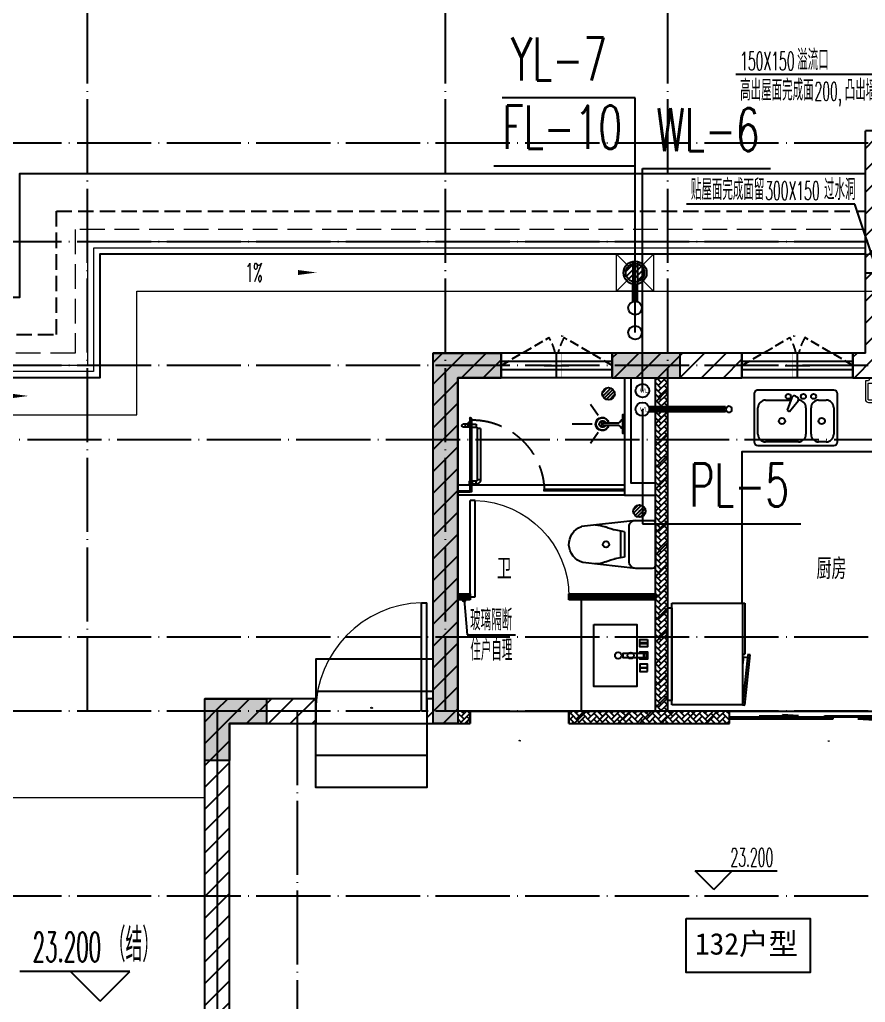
# Model space of a CAD drawing. Extents: x 27938 to 1507990, y 110129 to 923079.
# Drawn here: x 854168 to 861017, y 288152 to 296110 of the extents above; entities that cross this region are included whole.
import ezdxf

# ---------------------------------------------------------------- set-up
doc = ezdxf.new("R2010")
doc.units = 0
doc.header["$LTSCALE"] = 1000
doc.header["$MEASUREMENT"] = 0
for name, pattern in [('#P_--_20B1_001_t3$0$DASH', [0.35, 0.25, -0.1]), ('__DASH', [0.35, 0.25, -0.1]), ('DASH', [0.35, 0.25, -0.1]), ('DOTE', [2.42, 2, -0.2, 0.02, -0.2])]:
    doc.linetypes.add(name, pattern=pattern)
for name, color, linetype in [('----建筑底图', 8, 'Continuous'), ('COLU', 7, 'Continuous'), ('CURTWALL', 4, 'Continuous'), ('DIM_ELEV', 3, 'Continuous'), ('DIM_LEAD', 3, 'Continuous'), ('DIM_废水', 31, 'Continuous'), ('DIM_污水', 2, 'Continuous'), ('DIM_雨水', 4, 'Continuous'), ('DIM_餐饮排水', 31, 'Continuous'), ('DOTE', 1, 'Continuous'), ('EQUIP_污水', 7, 'Continuous'), ('EQUIP_雨水斗', 7, 'Continuous'), ('IP-bath&kitchen-JOHNSON', 4, 'Continuous'), ('LVTRY', 6, 'Continuous'), ('P-bath&kitchen-JOHNSON', 4, 'Continuous'), ('PIPE-雨水', 4, 'TG_Y'), ('PIPE-餐饮排水', 41, 'P'), ('PUB_HATCH', 8, 'Continuous'), ('PUB_TEXT', 4, 'Continuous'), ('ROOF', 4, 'Continuous'), ('S-砼墙填充', 251, 'Continuous'), ('STAIR', 2, 'Continuous'), ('VPIPE-中水', 122, 'Continuous'), ('VPIPE-废水', 31, 'Continuous'), ('VPIPE-污水', 2, 'W'), ('VPIPE-雨水', 4, 'Y'), ('VPIPE-餐饮排水', 41, 'P'), ('WALL', 9, 'Continuous'), ('WINDOW', 4, 'Continuous'), ('WINDOW_TEXT', 7, 'Continuous'), ('保温', 6, 'Continuous'), ('建筑-排气道', 9, 'Continuous'), ('机电标识类', 1, 'Continuous'), ('污水', 3, 'Continuous'), ('看线', 251, 'Continuous')]:
    doc.layers.add(name, color=color, linetype=linetype)
for name, color, linetype, lineweight in [('平面-分水线', 214, 'Continuous', 15), ('平面-排水沟', 86, 'Continuous', 15), ('平面-栏杆', 135, 'Continuous', 15), ('平面-看线', 45, 'Continuous', 15), ('平面-空调室内机', 176, 'Continuous', 9), ('平面-空调预留孔', 173, 'Continuous', 15), ('空调', 76, 'Continuous', 13)]:
    doc.layers.add(name, color=color, linetype=linetype, lineweight=lineweight)
doc.styles.add('_TCH_DIM', font='SIMPLEX.shx', dxfattribs={"width": 0.7, "bigfont": 'GBCBIG.shx'})
doc.styles.add('_TCH_WINDOW', font='SIMPLEX.shx', dxfattribs={"width": 0.7, "height": 3.5, "bigfont": 'GBCBIG.shx'})
doc.styles.add('_TWT_SERIAL', font='SIMPLEX', dxfattribs={"width": 0.8, "height": 3.5, "bigfont": 'HZTXT'})
doc.styles.add('DIM_FONT', font='SIMPLEX.shx', dxfattribs={"width": 0.56})
doc.styles.get("Standard").update_dxf_attribs({"font": 'gbenor.shx', "bigfont": 'gbcbig.shx'})
doc.styles.add('TG_LINETYPE', font='SIMPLEX', dxfattribs={"width": 0.8, "height": 3, "bigfont": 'HZTXT'})
doc.styles.add('黑体', font='simhei.ttf')
doc.linetypes.add('P', pattern='A,3,-0.2,["P",Standard,S=0.25,R=0,X=-0.1,Y=-0.115],-0.2', length=3.4)
doc.linetypes.add('TG_Y', pattern='A,2,-0.229,["Y",TG_LINETYPE,S=0.1,R=0,X=-0.229,Y=-0.15],0', length=2.229)
doc.linetypes.add('W', pattern='A,3,-0.2,["W",Standard,S=0.25,R=0,X=-0.1,Y=-0.115],-0.2', length=3.4)
doc.linetypes.add('Y', pattern='A,3,-0.2,["Y",Standard,S=0.25,R=0,X=-0.1,Y=-0.115],-0.2', length=3.4)
pattern_1 = [(45, (0, 0), (0, 47.4157523), [100.584, -33.528]), (135, (23.708, 23.708), (3e-15, 47.4157523), [100.584, -33.528])]
pattern_2 = [(45, (0, 89.76), (-88.38838, 88.38838), [])]

# ---------------------------------------------------------------- blocks, each defined once
blk = doc.blocks.new('rrrrrrrrrrrra')
at = {"color": 0}
for p, q in [((252.6, 483.7), (-87.4, 483.7)), ((-112.4, 458.7), (-112.4, 324.3)), ((277.6, 324.3), (277.6, 458.7)), ((-112.4, 324.3), (-63.7, -103.4)), ((277.6, 324.3), (227.5, -115.6)), ((-59.1, 271.1), (224.3, 271.1)), ((-20.6, 232.4), (-34.2, 153.6)), ((191.3, 200.5), (-26.1, 200.5)), ((185.8, 232.4), (-20.6, 232.4)), ((185.8, 232.4), (199.4, 153.6))]:
    blk.add_line(p, q, dxfattribs=at)
for centre, radius, start, end in [((-87.4, 458.7), 25, 90, 180), ((252.6, 458.7), 25, 0, 90), ((-59.1, 324.3), 53.3, 180, 270), ((224.3, 324.3), 53.3, 270, 0), ((-322.6, 209.8), 293.8, 333.53685, 351.48282), ((487.8, 209.8), 293.8, 188.51718, 206.46315), ((149, -3.2), 224.1, 158.52022, 180), ((16.2, -3.2), 224.1, 0, 21.47978), ((83.8, -63.6), 152.8, 195.07732, 340.11812)]:
    blk.add_arc(centre, radius, start, end, dxfattribs=at)
blk = doc.blocks.new('A$C1E0F638F')
at = {"color": 0}
for points in [[(499.7, 435.1), (499.7, 85.1), (0, 85.1), (0, 435.1)], [(269.9, 30), (229.9, 30), (229.9, 195), (269.9, 195)], [(119.9, 0), (179.9, 0), (179.9, 60), (119.9, 60)], [(146.9, 55), (152.9, 55), (152.9, 5), (146.9, 5)], [(229.9, 30), (269.9, 30), (269.9, 10), (229.9, 10)], [(379.9, 0), (319.9, 0), (319.9, 60), (379.9, 60)], [(352.9, 55), (346.9, 55), (346.9, 5), (352.9, 5)]]:
    blk.add_lwpolyline(points, close=True, dxfattribs=at)
blk.add_lwpolyline([(269.9, 60), (279.9, 60), (279.9, 0), (219.9, 0), (219.9, 60), (229.9, 60)], dxfattribs=at)
blk.add_circle((249.9, 236.3), 26, dxfattribs=at)
blk = doc.blocks.new('$lvtry$00000171')
at = {"color": 0}
for p, q in [((-74.2, 10.6), (-10.6, 74.2)), ((-69.8, -27.4), (27.4, 69.8)), ((-53, -53), (53, 53)), ((-27.4, -69.8), (69.8, 27.4)), ((10.6, -74.2), (74.2, -10.6))]:
    blk.add_line(p, q, dxfattribs=at)
blk.add_circle((0, 0), 75, dxfattribs=at)
blk.add_point((0, 0), dxfattribs=at)
blk = doc.blocks.new('135')
blk.add_hatch(color=0).paths.add_polyline_path([(4.8, 1.8), (3.6, -1), (-4.7, 2.5), (-3.5, 5.3)])
at = {"color": 0}
for p, q in [((-6.3, 2.6), (5.4, -2.3)), ((-5.7, 2.9), (-5.2, 2.7)), ((-5.6, 18.9), (-3.4, 19.4)), ((-3.4, 19.4), (-5.5, 19.4)), ((5.2, 10.9), (-5.3, 10.9)), ((5.2, 9.7), (-5.2, 9.7)), ((-5.2, 2.7), (-3.8, 5.9)), ((-5, 10.9), (-5, 30.5)), ((-3.8, 5.9), (5.4, 2.1)), ((0, 0), (0, 39.1)), ((5.6, 18.9), (3.4, 19.3)), ((3.4, 19.3), (5.6, 19.3)), ((4.1, -1.2), (5.4, 2.1)), ((5, 10.9), (5, 32.3)), ((4.1, -1.2), (5.7, -1.8))]:
    blk.add_line(p, q, dxfattribs=at)
for centre, radius, start, end in [((6.2, 15.8), 13.5, 151.01474, 204.84033), ((13.5, 4.2), 20.5, 163.09243, 182.0012), ((-6, 3.6), 1, 184.22753, 248.46611), ((8.6, 15.5), 14.6, 166.278, 198.09535), ((13.5, 4.2), 19.5, 163.74431, 182.52687), ((-5.5, 3.3), 0.5, 181.9385, 247.25971), ((-5.2, 22.1), 0.5, 335.76434, 151.01474), ((3.8, 18.1), 9.42, 155.76434, 171.97728), ((5.2, 22.3), 0.5, 29.84246, 204.57404), ((-5.9, 17.2), 11.7, 10.47502, 24.57404), ((29.1, 6.7), 24, 172.94395, 199.23182), ((-6.3, 15.4), 12.4, 338.64492, 16.0476), ((-6, 15.8), 13.4, 334.91114, 29.84246), ((26.4, 6.3), 20.6, 169.14538, 199.95258), ((5.9, -1.2), 1.17, 247.45971, 19.95258), ((5.9, -1.4), 0.5, 247.45971, 19.23182)]:
    blk.add_arc(centre, radius, start, end, dxfattribs=at)
blk.add_open_spline([(-5, 30.5), (-4.1, 31.3), (-2.3, 33), (0.9, 29.2), (3.5, 31.1), (5, 32.3)], degree=3, knots=[0, 0, 0, 0, 3.066329, 6.218313, 11.124135, 11.124135, 11.124135, 11.124135], dxfattribs=at)
blk = doc.blocks.new('SDFAWERAWER')
at = {"layer": 'LVTRY', "color": 0}
for p, q in [((593941.2, -1242210.1), (593783.7, -1242594.8)), ((593964.6, -1242219.7), (593807.2, -1242604.4)), ((593941.2, -1242210.1), (593964.6, -1242219.7)), ((593987.8, -1242190.5), (593978.2, -1242214)), ((594007.5, -1242226), (593978.2, -1242214)), ((594017.1, -1242202.5), (593987.8, -1242190.5)), ((594015.8, -1242220.4), (594027.2, -1242192.7)), ((594025.7, -1242203.9), (594018.5, -1242221.5)), ((594018.5, -1242221.5), (594021.5, -1242220.3)), ((594025.4, -1242210.8), (594021.5, -1242220.3)), ((594022.6, -1242211.4), (594029.8, -1242193.8)), ((594025.4, -1242210.8), (594031.1, -1242196.8)), ((594027.2, -1242192.7), (594033, -1242195.1)), ((594029.8, -1242193.8), (594031.1, -1242196.8)), ((594032.2, -1242197.2), (594033, -1242195.1)), ((594033, -1242195.1), (594034, -1242197.4)), ((594033.8, -1242197.9), (594034, -1242197.4)), ((594047.3, -1242200.9), (594035.9, -1242228.7)), ((594037.3, -1242210.8), (594088, -1242231.6)), ((594038.6, -1242229.7), (594045.2, -1242213.6)), ((594041.6, -1242228.5), (594051.2, -1242205)), ((594049.9, -1242202), (594043.3, -1242218.2)), ((594047.3, -1242200.9), (594049.9, -1242202)), ((594049.9, -1242202), (594051.2, -1242205)), ((594015.8, -1242220.4), (594021.7, -1242222.8)), ((594022.6, -1242220.7), (594021.7, -1242222.8)), ((594021.7, -1242222.8), (594023.9, -1242221.9)), ((594024.2, -1242221.4), (594023.9, -1242221.9)), ((594027.7, -1242234.3), (594078.4, -1242255)), ((594035.9, -1242228.7), (594038.6, -1242229.7)), ((594038.6, -1242229.7), (594041.6, -1242228.5)), ((594057.1, -1242246.3), (594066.7, -1242222.8)), ((593783.7, -1242594.8), (593807.2, -1242604.4)), ((593803.2, -1242641.3), (593812.8, -1242617.9)), ((593812.8, -1242617.9), (593842.2, -1242629.9)), ((593803.2, -1242641.3), (593832.6, -1242653.3)), ((593842.2, -1242629.9), (593832.6, -1242653.3)), ((593833.8, -1242656.3), (593832.6, -1242653.3)), ((593845.2, -1242628.6), (593833.8, -1242656.3)), ((593836.5, -1242657.4), (593833.8, -1242656.3)), ((593847.8, -1242629.7), (593836.5, -1242657.4)), ((593845.2, -1242628.6), (593842.2, -1242629.9)), ((593847.8, -1242629.7), (593845.2, -1242628.6)), ((593847.1, -1242661.8), (593858.5, -1242634.1)), ((593847.1, -1242661.8), (593849.8, -1242662.9)), ((593849.8, -1242662.9), (593861.2, -1242635.2)), ((593852.1, -1242661.9), (593862.1, -1242637.4)), ((593858.5, -1242634.1), (593861.2, -1242635.2)), ((593861.2, -1242635.2), (593862.1, -1242637.4))]:
    blk.add_line(p, q, dxfattribs=at)
blk.add_lwpolyline([(593823.5, -1242717), (594045.8, -1242173.9), (594036.5, -1242170.2), (593814.2, -1242713.2)], close=True, dxfattribs=at)
blk.add_arc((594075.3, -1242240), 15.3, 281.79322, 33.70188, dxfattribs=at)
for centre, major_axis, start_param, end_param in [((593974.2, -1242223.6), (3.93, 9.6), 0, 1.570796), ((593816.8, -1242608.3), (13.5, 33.1), 1.570796, 3.141593), ((593816.8, -1242608.3), (3.93, 9.6), 1.570796, 3.141593)]:
    blk.add_ellipse(centre, major_axis=major_axis, ratio=1, start_param=start_param, end_param=end_param, dxfattribs=at)
at = {"layer": 'P-bath&kitchen-JOHNSON', "color": 0, "linetype": 'DASH'}
blk.add_arc((593809.8, -1242714), 586.2, 67.53695, 157.13247, dxfattribs=at)
at = {"layer": 'LVTRY', "color": 8, "xscale": -1, "rotation": 157.7329157530927}
blk.add_blockref('135', (594045.3, -1242161.9), dxfattribs=at)
blk = doc.blocks.new('A$C5DCB2F21')
at = {"layer": 'IP-bath&kitchen-JOHNSON', "color": 0}
for p, q in [((-68.3, -213.2), (-157.7, -275)), ((68.2, -213.2), (157.6, -275)), ((-0.1, -261.4), (-0.1, -424.7))]:
    blk.add_line(p, q, dxfattribs=at)
for centre, major_axis, ratio, start_param, end_param in [((0, -178.8), (-51, 0), 0.990052, -1.36297, 4.504563), ((0, -177.8), (-26.8, 0), 0.994812, -1.167677, 4.309269)]:
    blk.add_ellipse(centre, major_axis=major_axis, ratio=ratio, start_param=start_param, end_param=end_param, dxfattribs=at)
at = {"layer": 'LVTRY', "color": 0}
for p, q in [((73.6, 0), (-73.6, 0)), ((-10.5, -173.5), (-10.5, -49.3)), ((10.6, -173.5), (10.6, -49.3))]:
    blk.add_line(p, q, dxfattribs=at)
blk.add_lwpolyline([(73.6, 0), (73.6, -15.8), (-73.6, -15.8), (-73.6, 0)], dxfattribs=at)
for points in [[(-26.3, -30.7, -0.364142), (-37.8, -15.8, -0.020495)], [(-10.5, -49.4, 0.214893), (-26.3, -30.7, 7.649644)], [(10.6, -49.3, -0.21439), (26.3, -30.7, -7.649644)], [(26.3, -30.7, 0.364142), (37.8, -15.8, 0.020495)]]:
    blk.add_lwpolyline(points, format="xyb", dxfattribs=at)
blk.add_arc((0, -173.5), 10.5, 180, 0, dxfattribs=at)
for centre, major_axis, ratio, start_param, end_param in [((0, -181.3), (53.6, 0), 0.987577, 1.76809, 7.656688), ((-12.4, -164.7), (0, 1.43), 0.85, -1.570796, 4.712389), ((-12.4, -189.2), (0, 1.43), 0.85, 4.712389, 10.995574), ((12.5, -164.7), (0, 1.43), 0.85, 4.712389, 10.995574), ((12.5, -189.2), (0, 1.43), 0.85, 4.712389, 10.995574)]:
    blk.add_ellipse(centre, major_axis=major_axis, ratio=ratio, start_param=start_param, end_param=end_param, dxfattribs=at)
blk = doc.blocks.new('$TCHSYS$DOOR2D')
for p, q in [((0.45, 0.975), (0.5, 0.975)), ((0.45, 0), (0.45, 0.975)), ((0.5, 0), (0.5, 0.975)), ((0.5, 0), (0.45, 0))]:
    blk.add_line(p, q)
at = {"lineweight": 13}
blk.add_arc((0.475, 0), 0.975, 91.46928, 180, dxfattribs=at)
blk = doc.blocks.new('DSGDFGF')
at = {"layer": 'CURTWALL', "color": 0}
for p, q in [((676992.3, 342105.3), (676292.3, 342105.3)), ((676292.3, 342105.3), (676292.3, 342055.3)), ((676292.3, 342088.7), (676992.3, 342088.7)), ((676992.3, 342055.3), (676992.3, 342105.3)), ((677892.3, 342105.3), (677792.3, 342105.3)), ((677792.3, 342105.3), (677792.3, 342055.3)), ((677792.3, 342088.7), (677892.3, 342088.7)), ((677892.3, 342055.3), (677892.3, 342105.3)), ((676292.3, 342072), (676992.3, 342072)), ((676292.3, 342055.3), (676992.3, 342055.3)), ((677792.3, 342072), (677892.3, 342072)), ((677792.3, 342055.3), (677892.3, 342055.3))]:
    blk.add_line(p, q, dxfattribs=at)
at = {"layer": 'IP-bath&kitchen-JOHNSON', "color": 0}
for p, q in [((676542.3, 342985), (677892.3, 342985)), ((676542.3, 342950), (677192.3, 342950)), ((677192.3, 342940), (677192.3, 342950)), ((676542.3, 342940), (677192.3, 342940)), ((676542.3, 342905), (677892.3, 342905)), ((677892.3, 342940), (677792.3, 342940)), ((677792.3, 342930), (677792.3, 342940)), ((677892.3, 342930), (677792.3, 342930))]:
    blk.add_line(p, q, dxfattribs=at)
for points in [[(676542.3, 343855.3), (676542.3, 342905), (676292.3, 342905)], [(676492.3, 343855.3), (676492.3, 343005), (676292.3, 343005)]]:
    blk.add_lwpolyline(points, dxfattribs=at)
at = {"layer": 'LVTRY', "color": 0}
blk.add_lwpolyline([(676892.3, 341155.3), (676292.3, 341155.3), (676292.3, 342055.3), (676892.3, 342055.3)], close=True, dxfattribs=at)
at = {"layer": 'CURTWALL', "color": 0, "xscale": 800, "yscale": 800, "zscale": 50, "rotation": 5.54452612062199e-09}
blk.add_blockref('$TCHSYS$DOOR2D', (677392.3, 342080.3), dxfattribs=at)
at = {"layer": 'IP-bath&kitchen-JOHNSON', "color": 8}
for name, p, rotation in [('A$C5DCB2F21', (676542.3, 343480.3), 90.00848852444699), ('SDFAWERAWER', (-342526.2, 1268090.5), 22.25976934310714)]:
    blk.add_blockref(name, p, dxfattribs=dict(at, rotation=rotation))
at = {"layer": 'LVTRY', "color": 8, "xscale": -0.6666666667107826, "yscale": 0.6666666667107826}
for p in [(676672.3, 343725.3), (676422.3, 342775.3)]:
    blk.add_blockref('$lvtry$00000171', p, dxfattribs=at)
at = {"layer": 'LVTRY', "color": 8, "extrusion": (0, 0, -1), "xscale": -1, "zscale": -1, "rotation": 270}
blk.add_blockref('rrrrrrrrrrrra', (-676776.1, 342422.6), dxfattribs=at)
at = {"layer": 'LVTRY', "color": 8, "xscale": -1, "rotation": 270}
blk.add_blockref('A$C1E0F638F', (676357.2, 341355.6), dxfattribs=at)
blk = doc.blocks.new('dongkong')
blk.add_wipeout([(-603756, 210771), (-603756, 210570.8), (-603836, 210570.8), (-603836, 210771)])
at = {"layer": '机电标识类', "color": 250, "linetype": 'DASH', "ltscale": 400}
for p, q in [((-603796, 210771), (-603796, 210570.8)), ((-603896, 210670.7), (-603696, 210670.7))]:
    blk.add_line(p, q, dxfattribs=at)
at = {"layer": '空调', "color": 6, "linetype": 'DASH', "const_width": 2}
blk.add_lwpolyline([(-603756, 210771), (-603756, 210570.8), (-603836, 210570.8), (-603836, 210771)], close=True, dxfattribs=at)
blk = doc.blocks.new('R5T6Y7TRF')
at = {"layer": '平面-分水线', "color": 4, "elevation": -134.4}
blk.add_lwpolyline([(392484.9, -26437.6), (392784.9, -26437.6), (392784.9, -26737.6), (392484.9, -26737.6)], close=True, dxfattribs=at)
for points in [[(392484.9, -26437.6), (392581.7, -26534.4)], [(392688, -26534.4), (392784.9, -26437.6)], [(392484.9, -26737.6), (392593.3, -26629.2)], [(392676.4, -26629.2), (392784.9, -26737.6)]]:
    blk.add_lwpolyline(points, dxfattribs=at)
at = {"layer": 'LVTRY', "color": 4}
blk.add_blockref('$lvtry$00000171', (392634.9, -26587.6, -134.4), dxfattribs=at)
blk = doc.blocks.new('GDGDGDGRGD')
at = {"linetype": '__DASH', "ltscale": 0.1}
blk.add_wipeout([(428916.8, 296115.4), (428716.7, 296115.4), (428716.7, 295815.4), (428916.8, 295815.4)], dxfattribs=at).dxf.layer = '污水'
at = {"layer": '机电标识类', "color": 250, "linetype": 'DASH', "ltscale": 400}
for p, q in [((428816.8, 295715.4), (428816.8, 296215.4)), ((428916.8, 295965.4), (428716.7, 295965.4))]:
    blk.add_line(p, q, dxfattribs=at)
at = {"layer": '污水', "linetype": '__DASH', "ltscale": 0.1, "const_width": 10}
blk.add_lwpolyline([(428916.8, 296115.4), (428716.7, 296115.4), (428716.7, 295815.4), (428916.8, 295815.4)], close=True, dxfattribs=at)
blk = doc.blocks.new('GDGDGRD')
at = {"layer": 'S-砼墙填充'}
h = blk.add_hatch(color=256, dxfattribs=at)
h.dxf.hatch_style = 1
h.paths.add_polyline_path([(439016.5, 295815.4), (439096.8, 295815.4), (439566.5, 295815.4), (439566.5, 295615.4), (439016.5, 295615.4)])
h = blk.add_hatch(color=256, dxfattribs=at)
h.dxf.hatch_style = 1
h.paths.add_polyline_path([(440466.6, 295815.4), (440466.6, 295615.4), (440816.5, 295615.4), (440816.5, 292815.4), (441016.5, 292815.4), (441016.5, 295815.4)])
h = blk.add_hatch(color=256, dxfattribs=at)
h.dxf.hatch_style = 1
h.paths.add_polyline_path([(442366.6, 293015.4), (442366.6, 292815.4), (442666.6, 292815.4), (442666.6, 292515.4), (442866.6, 292515.4), (442866.6, 293015.4)])
at = {"layer": 'COLU', "color": 6}
for points in [[(439016.5, 295815.4), (439096.8, 295815.4), (439096.8, 295815.4), (439566.5, 295815.4), (439566.5, 295615.4), (439016.5, 295615.4)], [(440466.6, 295815.4), (440466.6, 295615.4), (440816.5, 295615.4), (440816.5, 292815.4), (441016.5, 292815.4), (441016.5, 295815.4)], [(442366.6, 293015.4), (442366.6, 292815.4), (442666.6, 292815.4), (442666.6, 292515.4), (442866.6, 292515.4), (442866.6, 293015.4)]]:
    blk.add_lwpolyline(points, close=True, dxfattribs=at)
blk = doc.blocks.new('A-Kitchen-7')
at = {"layer": 'LVTRY', "color": 0}
for p, q in [((-518.7, 779.7), (-7.2, 834.3)), ((-3.6, 810.6), (-515, 756)), ((-29.1, 767), (-35.2, 806.4)), ((-7.2, 834.3), (-3.6, 810.6)), ((-515, 756), (-518.7, 779.7)), ((515, 756), (-515, 756)), ((-515, 756), (-515, 40)), ((-485.6, 760.5), (-484.9, 756)), ((-29.1, 767), (-112.1, 756)), ((515, 780), (0, 780)), ((0, 756), (0, 780)), ((515, 756), (515, 780)), ((515, 40), (515, 756)), ((-515, 40), (515, 40))]:
    blk.add_line(p, q, dxfattribs=at)
blk.add_lwpolyline([(-468.9, 40), (-468.9, 0), (468.9, 0), (468.9, 40)], close=True, dxfattribs=at)
blk = doc.blocks.new('rtyg7uyhg')
at = {"layer": 'LVTRY', "color": 0}
for p, q in [((193590.3, 45458.1), (193590.3, 45069.5)), ((194234.6, 45488.8), (193621, 45488.8)), ((194265.3, 45069.5), (194265.3, 45458.1)), ((193682.3, 45407), (193887.8, 45407)), ((193896.4, 45429.9), (193857.6, 45326.3)), ((193875.3, 45316), (193945.6, 45401.5)), ((193925.8, 45440.4), (193940.1, 45432.2)), ((194111.9, 45407), (194173.3, 45407)), ((193621, 45130.8), (193621, 45345.6)), ((193857.6, 45326.3), (193875.3, 45316)), ((194009.6, 45345.6), (194009.6, 45130.8)), ((194050.5, 45130.8), (194050.5, 45345.6)), ((194234.6, 45345.6), (194234.6, 45130.8)), ((193948.3, 45069.5), (193682.3, 45069.5)), ((194173.3, 45069.5), (194111.9, 45069.5)), ((193621, 45038.8), (194234.6, 45038.8))]:
    blk.add_line(p, q, dxfattribs=at)
for centre, radius in [((193866.4, 45437.7), 20.5), ((193989.2, 45437.7), 20.5), ((194071, 45437.7), 20.5), ((193815.3, 45238.2), 25.6), ((194137.5, 45238.2), 25.6)]:
    blk.add_circle(centre, radius, dxfattribs=at)
for centre, radius, start, end in [((193621, 45458.1), 30.7, 89.99999, 179.99999), ((194234.6, 45458.1), 30.7, 359.99999, 89.99999), ((193682.3, 45345.6), 61.4, 89.99999, 179.99999), ((193915.6, 45422.7), 20.5, 59.99999, 159.46231), ((193929.8, 45414.5), 20.5, 320.53767, 59.99999), ((193948.3, 45345.6), 61.4, 359.99999, 89.99999), ((194111.9, 45345.6), 61.4, 89.99999, 179.99999), ((194173.3, 45345.6), 61.4, 359.99999, 89.99999), ((193682.3, 45130.8), 61.4, 179.99999, 269.99999), ((193948.3, 45130.8), 61.4, 269.99999, 359.99999), ((194111.9, 45130.8), 61.4, 179.99999, 269.99999), ((194173.3, 45130.8), 61.4, 269.99999, 359.99999), ((193621, 45069.5), 30.7, 179.99999, 269.99999), ((194234.6, 45069.5), 30.7, 269.99999, 359.99999)]:
    blk.add_arc(centre, radius, start, end, dxfattribs=at)
at = {"layer": 'LVTRY', "color": 0, "style": 'DIM_FONT', "width": 0.8, "flags": 9}
for tag in ['YSIZE', 'XSIZE']:
    blk.add_attdef(tag, (193927.8, 45487.8), '', height=0.5, rotation=89.99999, dxfattribs=at)
blk = doc.blocks.new('FRSDFDGDGDRGDR')
at = {"layer": '平面-空调预留孔', "color": 0}
for p, q in [((699612.3, 775044), (699612.3, 775441.2)), ((699618.9, 775447.8), (699746.3, 775447.8)), ((699746.3, 775447.8), (699746.3, 775355.4)), ((699719.9, 775342.2), (699719.9, 775143)), ((699726.5, 775348.8), (699739.7, 775348.8)), ((699726.5, 775136.4), (699739.7, 775136.4)), ((699746.3, 775129.8), (699746.3, 775037.4)), ((699746.3, 775037.4), (699618.9, 775037.4))]:
    blk.add_line(p, q, dxfattribs=at)
blk.add_lwpolyline([(699766.1, 775166.7), (699792.5, 775153.5), (699792.5, 775057.2), (699766.1, 775044), (699766.1, 775017.6), (699618.9, 775017.6, -0.414214), (699592.5, 775044), (699592.5, 775441.2, -0.414214), (699618.9, 775467.6), (699766.1, 775467.6), (699766.1, 775441.2), (699792.5, 775428), (699792.5, 775331.6), (699766.1, 775318.4)], format="xyb", close=True, dxfattribs=at)
for centre, radius in [((699739.7, 775331.6), 10.6), ((699739.7, 775243.2), 15.8), ((699739.7, 775153.5), 10.6)]:
    blk.add_circle(centre, radius, dxfattribs=at)
for centre, start, end in [((699618.9, 775441.2), 90, 180), ((699739.7, 775355.4), 270, 360), ((699726.5, 775342.2), 90, 180), ((699726.5, 775143), 180, 270), ((699739.7, 775129.8), 0, 90), ((699618.9, 775044), 180, 270)]:
    blk.add_arc(centre, 6.6, start, end, dxfattribs=at)
blk = doc.blocks.new('*U124')
h = blk.add_hatch(color=0)
h.set_gradient(color1=(0, 0, 255), rotation=180, tint=1)
h.paths.add_polyline_path([(0, 0), (-6.35, -6.35), (-6.35, -2.159), (-15, -2.159), (-15, 2.159), (-6.35, 2.159), (-6.35, 6.35)])
at = {"color": 0, "linetype": 'Continuous'}
blk.add_lwpolyline([(0, 0), (-6.35, -6.35), (-6.35, -2.159), (-15, -2.159), (-15, 2.159), (-6.35, 2.159), (-6.35, 6.35)], close=True, dxfattribs=at)
blk = doc.blocks.new('A$C3E873908')
at = {"layer": 'PUB_HATCH'}
blk.add_hatch(color=0, dxfattribs=at).paths.add_polyline_path([(-335, -15), (-335, -285), (-230, -285), (-230, -270), (-300, -270), (-320, -250), (-320, -50), (-300, -30), (-50, -30), (-30, -50), (-30, -250), (-50, -270), (-120, -270), (-120, -285), (-15, -285), (-15, -15)])
at = {"layer": 'LVTRY', "color": 0}
for p, q in [((-230, -270), (-230, -285)), ((-120, -270), (-120, -285))]:
    blk.add_line(p, q, dxfattribs=at)
for points in [[(0, 0), (-350, 0), (-350, -300), (0, -300)], [(-15, -15), (-335, -15), (-335, -285), (-15, -285)], [(-300, -270), (-50, -270), (-30, -250), (-30, -50), (-50, -30), (-300, -30), (-320, -50), (-320, -250), (-300, -270)]]:
    blk.add_lwpolyline(points, close=True, dxfattribs=at)
at = {"layer": '建筑-排气道', "color": 8, "xscale": 5, "yscale": 5, "zscale": 5, "rotation": 90.00000000000001}
blk.add_blockref('*U124', (-165.1, -332.3), dxfattribs=at)
blk = doc.blocks.new('VXCVXVXVDXVDX')
at = {"layer": 'LVTRY', "color": 0}
for p, q in [((436416.6, 294415.4), (436886.8, 294415.4)), ((436516.6, 293515.4), (436516.6, 294415.4)), ((436670.8, 294172.4), (436886.8, 294415.4)), ((436886.8, 294415.4), (436886.8, 293515.4)), ((436826.6, 294335.4), (436426.6, 294335.4)), ((436516.6, 294325.4), (436516.6, 293605.4)), ((436836.6, 293605.4), (436836.6, 294325.4)), ((436461.6, 294295.4), (436746.6, 294295.4)), ((436461.6, 294290.4), (436746.6, 294290.4)), ((436551.6, 294075.4), (436551.6, 294285.4)), ((436556.6, 294075.4), (436556.6, 294285.4)), ((436701.8, 294225.4), (436701.8, 294315.4)), ((436701.8, 294315.4), (436706.3, 294315.4)), ((436706.3, 294315.4), (436706.3, 294225.4)), ((436751.6, 294285.4), (436751.6, 294075.4)), ((436756.6, 294285.4), (436756.6, 294075.4)), ((436416.6, 294172.4), (436670.8, 294172.4)), ((436516.6, 293757.3), (436516.6, 294172.4)), ((436531.6, 294182.6), (436659.1, 294182.6)), ((436531.6, 294178.1), (436531.6, 294182.6)), ((436659.1, 294178.1), (436531.6, 294178.1)), ((436776.6, 294182.6), (436649.1, 294182.6)), ((436649.1, 294182.6), (436649.1, 294178.1)), ((436649.1, 294178.1), (436776.6, 294178.1)), ((436659.1, 294182.6), (436659.1, 294178.1)), ((436670.8, 294172.4), (436670.8, 293757.3)), ((436706.3, 294225.4), (436701.8, 294225.4)), ((436776.6, 294178.1), (436776.6, 294182.6)), ((436706.3, 294135.4), (436701.8, 294135.4)), ((436701.8, 294135.4), (436701.8, 294045.4)), ((436706.3, 294045.4), (436706.3, 294135.4)), ((436746.6, 294070.4), (436461.6, 294070.4)), ((436746.6, 294065.4), (436461.6, 294065.4)), ((436701.8, 294045.4), (436706.3, 294045.4)), ((436816, 294015.4), (436777.2, 294015.4)), ((436796.6, 293996), (436796.6, 294034.8)), ((436796.6, 293896), (436796.6, 293934.8)), ((436746.6, 293865.4), (436461.6, 293865.4)), ((436746.6, 293860.4), (436461.6, 293860.4)), ((436551.6, 293855.4), (436551.6, 293645.4)), ((436556.6, 293855.4), (436556.6, 293645.4)), ((436701.8, 293795.4), (436701.8, 293885.4)), ((436701.8, 293885.4), (436706.3, 293885.4)), ((436706.3, 293885.4), (436706.3, 293795.4)), ((436751.6, 293645.4), (436751.6, 293855.4)), ((436756.6, 293645.4), (436756.6, 293855.4)), ((436816, 293915.4), (436777.2, 293915.4)), ((436706.3, 293795.4), (436701.8, 293795.4)), ((436670.8, 293757.3), (436416.6, 293757.3)), ((436659.1, 293752.6), (436531.6, 293752.6)), ((436531.6, 293752.6), (436531.6, 293748.1)), ((436531.6, 293748.1), (436659.1, 293748.1)), ((436649.1, 293748.1), (436649.1, 293752.6)), ((436649.1, 293752.6), (436776.6, 293752.6)), ((436776.6, 293748.1), (436649.1, 293748.1)), ((436659.1, 293748.1), (436659.1, 293752.6)), ((436886.8, 293515.4), (436670.8, 293757.3)), ((436706.3, 293705.4), (436701.8, 293705.4)), ((436701.8, 293705.4), (436701.8, 293615.4)), ((436706.3, 293615.4), (436706.3, 293705.4)), ((436776.6, 293752.6), (436776.6, 293748.1)), ((436461.6, 293640.4), (436746.6, 293640.4)), ((436461.6, 293635.4), (436746.6, 293635.4)), ((436701.8, 293615.4), (436706.3, 293615.4)), ((436426.6, 293595.4), (436826.6, 293595.4)), ((436886.8, 293515.4), (436416.6, 293515.4))]:
    blk.add_line(p, q, dxfattribs=at)
blk.add_lwpolyline([(437016.6, 292915.4), (437016.6, 295015.4), (438516.6, 295015.4), (438516.6, 293789.4)], dxfattribs=at)
for centre, radius in [((436604.1, 294180.4), 29.7), ((436604.1, 294180.4), 11.7), ((436796.6, 294015.4), 17), ((436796.6, 293915.4), 17), ((436604.1, 293750.4), 29.7), ((436604.1, 293750.4), 11.7)]:
    blk.add_circle(centre, radius, dxfattribs=at)
for centre, radius, start, end in [((436526.6, 294325.4), 10, 90, 180), ((436826.6, 294325.4), 10, 0, 90), ((436561.6, 294285.4), 10, 90, 180), ((436561.6, 294285.4), 5, 90, 180), ((436746.6, 294285.4), 10, 0, 90), ((436746.6, 294285.4), 5, 0, 90), ((436604.1, 294180.4), 56.7, 2.27424, 87.72576), ((436604.1, 294180.4), 52.2, 2.47041, 87.52959), ((436604.1, 294180.4), 56.7, 272.27424, 357.72576), ((436604.1, 294180.4), 52.2, 272.47041, 357.52959), ((436704.1, 294180.4), 56.7, 92.27424, 177.72576), ((436704.1, 294180.4), 56.7, 182.27424, 267.72576), ((436704.1, 294180.4), 52.2, 92.47041, 177.52959), ((436704.1, 294180.4), 52.2, 182.47041, 267.52959), ((436561.6, 294075.4), 10, 180, 270), ((436561.6, 294075.4), 5, 180, 270), ((436746.6, 294075.4), 5, 270, 0), ((436746.6, 294075.4), 10, 270, 0), ((436561.6, 293855.4), 10, 90, 180), ((436561.6, 293855.4), 5, 90, 180), ((436746.6, 293855.4), 10, 0, 90), ((436746.6, 293855.4), 5, 0, 90), ((436604.1, 293750.4), 56.7, 2.27424, 87.72576), ((436604.1, 293750.4), 52.2, 2.47041, 87.52959), ((436704.1, 293750.4), 56.7, 92.27424, 177.72576), ((436704.1, 293750.4), 52.2, 92.47041, 177.52959), ((436604.1, 293750.4), 56.7, 272.27424, 357.72576), ((436604.1, 293750.4), 52.2, 272.47041, 357.52959), ((436704.1, 293750.4), 56.7, 182.27424, 267.72576), ((436704.1, 293750.4), 52.2, 182.47041, 267.52959), ((436526.6, 293605.4), 10, 180, 270), ((436561.6, 293645.4), 10, 180, 270), ((436561.6, 293645.4), 5, 180, 270), ((436746.6, 293645.4), 5, 270, 0), ((436746.6, 293645.4), 10, 270, 0), ((436826.6, 293605.4), 10, 270, 0)]:
    blk.add_arc(centre, radius, start, end, dxfattribs=at)
at = {"color": 8, "xscale": -1}
for name, p in [('A$C3E873908', (436416.6, 295615.4)), ('rtyg7uyhg', (632006.9, 250026.6))]:
    blk.add_blockref(name, p, dxfattribs=at)
at = {"color": 8, "rotation": 90}
blk.add_blockref('FRSDFDGDGDRGDR', (1212534.1, -404177.2), dxfattribs=at)
at = {"layer": 'LVTRY', "color": 8, "extrusion": (0, 0, -1), "xscale": -0.7999999999883585, "yscale": 0.7999999999883585, "zscale": -0.7999999999883585, "rotation": 270}
blk.add_blockref('A-Kitchen-7', (-439116.6, 293377.4), dxfattribs=at)
blk = doc.blocks.new('VXVXVXDVXDVXVDX')
at = {"layer": '保温', "linetype": 'ByBlock', "ltscale": 10}
h = blk.add_hatch(dxfattribs=at)
h.set_pattern_fill('AR-HBONE', color=251, scale=55)
h.set_pattern_definition(pattern_1)
h.paths.add_polyline_path([(439216.6, 295615.4), (439116.6, 295615.4), (439116.6, 292815.4), (439216.6, 292815.2)])
h = blk.add_hatch(dxfattribs=at)
h.set_pattern_fill('AR-HBONE', color=251, scale=55)
h.set_pattern_definition(pattern_1)
h.paths.add_polyline_path([(439116.6, 292815.3), (439116.6, 292915.4), (438616.6, 292915.4), (438616.6, 292815.3)])
h = blk.add_hatch(dxfattribs=at)
h.set_pattern_fill('AR-HBONE', color=251, scale=55)
h.set_pattern_definition(pattern_1)
h.paths.add_polyline_path([(439916.5, 292815.4), (439916.5, 292915.4), (439216.5, 292915.4), (439216.5, 292815.4)])
h = blk.add_hatch(dxfattribs=at)
h.set_pattern_fill('AR-HBONE', color=251, scale=55)
h.set_pattern_definition([(45, (-568246.073, -58773.168), (0, 47.4157523), [100.584, -33.528]), (135, (-568222.366, -58749.46), (3e-15, 47.4157523), [100.584, -33.528])])
h.paths.add_polyline_path([(440816.5, 292815.4), (440816.5, 292915.4), (440716.5, 292915.4), (440716.5, 292815.4)])
blk = doc.blocks.new('$WINLIB2D$00000001')
at = {"color": 0}
for points in [[(-0.5, 0.5), (-0.5, -0.5)], [(-0.5, 0.5), (0.5, 0.5)], [(0.5, -0.5), (0.5, 0.5)], [(0.5, 0.1667), (-0.5, 0.1667)], [(0.5, -0.1667), (-0.5, -0.1667)], [(-0.5, -0.5), (0.5, -0.5)]]:
    blk.add_lwpolyline(points, dxfattribs=at)
blk = doc.blocks.new('$DorLib2D$00000131')
at = {"color": 0, "linetype": 'Continuous'}
for p, q in [((0.15, 0.125), (0.2319, 0.1973)), ((0.2319, 0.1973), (0.2319, 0.125)), ((-0.5, 0.125), (-0.5, 0)), ((0.0192, 0.125), (-0.5, 0.125)), ((0.0192, 0), (0.0192, 0.125)), ((0.35, 0.125), (0.15, 0.125)), ((-0.5, 0), (0.0192, 0)), ((-0.024, 0), (0.5, 0)), ((-0.024, -0.125), (-0.024, 0)), ((0.5, 0), (0.5, -0.125)), ((-0.35, -0.125), (-0.15, -0.125)), ((-0.2319, -0.1973), (-0.2319, -0.125)), ((-0.15, -0.125), (-0.2319, -0.1973)), ((0.5, -0.125), (-0.024, -0.125))]:
    blk.add_line(p, q, dxfattribs=at)
blk = doc.blocks.new('$DorLib2D$00000001')
at = {"color": 0}
for p, q in [((0.45, 0.975), (0.5, 0.975)), ((0.45, 0), (0.45, 0.975)), ((0.5, 0), (0.5, 0.975)), ((0.5, 0), (0.45, 0))]:
    blk.add_line(p, q, dxfattribs=at)
at = {"color": 0, "lineweight": 13}
blk.add_arc((0.475, 0), 0.975, 91.46928, 180, dxfattribs=at)
blk = doc.blocks.new('A$C1B43746D')
at = {"layer": 'PUB_HATCH'}
h = blk.add_hatch(dxfattribs=at)
h.set_pattern_fill('普通砖', color=256, scale=50, style=0)
h.set_pattern_definition(pattern_2)
h.paths.add_polyline_path([(48102.5, -18199.8), (47402.5, -18199.8), (47602.5, -18399.8), (48102.5, -18399.8)])
h = blk.add_hatch(dxfattribs=at)
h.set_pattern_fill('普通砖', color=256, scale=50, style=0)
h.set_pattern_definition(pattern_2)
h.paths.add_polyline_path([(44102.5, -20199.8), (44452.5, -20199.8), (44452.5, -19999.8), (43902.5, -19999.8)])
h = blk.add_hatch(dxfattribs=at)
h.set_pattern_fill('普通砖', color=256, scale=50, style=0)
h.set_pattern_definition(pattern_2)
h.paths.add_polyline_path([(44002.5, -22899.8), (44102.5, -22899.8), (44102.5, -20199.8), (43902.5, -19999.8), (43902.5, -22799.8)])
h = blk.add_hatch(dxfattribs=at)
h.set_pattern_fill('普通砖', color=256, scale=50, style=0)
h.set_pattern_definition(pattern_2)
h.paths.add_polyline_path([(45802.5, -19999.8), (45352.5, -19999.8), (45352.5, -20199.8), (45702.5, -20199.8), (45769.1, -20133.1)])
h = blk.add_hatch(dxfattribs=at)
h.set_pattern_fill('普通砖', color=256, scale=50, style=0)
h.set_pattern_definition(pattern_2)
h.paths.add_polyline_path([(45802.5, -20199.8), (46402.5, -20199.8), (46402.5, -19999.8), (45802.5, -19999.8), (45769.1, -20133.1)])
h = blk.add_hatch(dxfattribs=at)
h.set_pattern_fill('普通砖', color=256, scale=50, style=0)
h.set_pattern_definition(pattern_2)
h.paths.add_polyline_path([(47402.5, -19999.8), (47302.5, -19999.8), (47302.5, -20199.8), (47502.5, -20199.8), (47502.5, -20066.5)])
h = blk.add_hatch(dxfattribs=at)
h.set_pattern_fill('普通砖', color=256, scale=50, style=0)
h.set_pattern_definition(pattern_2)
h.paths.add_polyline_path([(45769.1, -22933.1), (45802.5, -22899.8), (45802.5, -20199.8), (45769.1, -20133.1), (45702.5, -20199.8), (45702.5, -22899.8)])
h = blk.add_hatch(dxfattribs=at)
h.set_pattern_fill('普通砖', color=256, scale=50, style=0)
h.set_pattern_definition(pattern_2)
h.paths.add_polyline_path([(42152.5, -27366.5), (42252.5, -27299.8), (42252.5, -22999.8), (42052.5, -22799.8), (42052.5, -27299.8)])
h = blk.add_hatch(dxfattribs=at)
h.set_pattern_fill('普通砖', color=256, scale=50, style=0)
h.set_pattern_definition(pattern_2)
h.paths.add_polyline_path([(42252.5, -22999.8), (42952.5, -22999.8), (42952.5, -22799.8), (42052.5, -22799.8)])
h = blk.add_hatch(dxfattribs=at)
h.set_pattern_fill('普通砖', color=256, scale=50, style=0)
h.set_pattern_definition(pattern_2)
h.paths.add_polyline_path([(43902.5, -22799.8), (43852.5, -22799.8), (43852.5, -22999.8), (44002.5, -22999.8), (44002.5, -22899.8)])
h = blk.add_hatch(dxfattribs=at)
h.set_pattern_fill('普通砖', color=256, scale=50, style=0)
h.set_pattern_definition(pattern_2)
h.paths.add_polyline_path([(44002.5, -22999.8), (44202.5, -22999.8), (44202.5, -22899.8), (44002.5, -22899.8)])
h = blk.add_hatch(dxfattribs=at)
h.set_pattern_fill('普通砖', color=256, scale=50, style=0)
h.set_pattern_definition(pattern_2)
h.paths.add_polyline_path([(45702.5, -22899.8), (45002.5, -22899.8), (45002.5, -22999.8), (45802.5, -22999.8), (45769.1, -22933.1)])
h = blk.add_hatch(dxfattribs=at)
h.set_pattern_fill('普通砖', color=256, scale=50, style=0)
h.set_pattern_definition(pattern_2)
h.paths.add_polyline_path([(45802.5, -22999.8), (46302.5, -22999.8), (46302.5, -22899.8), (45802.5, -22899.8), (45769.1, -22933.1)])
at = {"color": 8}
blk.add_lwpolyline([(45950.4, -24580), (46956.4, -24580), (46956.4, -25016), (45950.4, -25016)], close=True, dxfattribs=at)
at = {"layer": 'DIM_ELEV', "color": 8}
for p, q in [((46174.2, -24344), (46024.2, -24194)), ((46024.2, -24194), (46689.1, -24194)), ((46174.2, -24344), (46324.2, -24194)), ((41447, -25009.3), (40554.8, -25009.3)), ((41207, -25249.3), (40967, -25009.3)), ((41207, -25249.3), (41447, -25009.3))]:
    blk.add_line(p, q, dxfattribs=at)
at = {"layer": 'DIM_LEAD', "color": 8}
for p, q in [((47751.6, -17745.2), (46353.5, -17745.2)), ((47316.5, -18795.2), (45954.5, -18795.2)), ((44152.5, -21999.8), (44177.8, -22281.6)), ((44177.8, -22281.6), (44568.3, -22281.6))]:
    blk.add_line(p, q, dxfattribs=at)
at = {"layer": 'DIM_LEAD', "color": 8, "const_width": 20}
blk.add_lwpolyline([(44151.6, -21989.8, 1), (44153.4, -22009.8, 1)], format="xyb", close=True, dxfattribs=at)
at = {"layer": 'DOTE', "color": 169, "linetype": 'DOTE', "ltscale": 0.3}
for p, q in [((41102.5, -22899.8), (41102.5, -14649.8)), ((44002.5, -22899.8), (44002.5, -14649.8)), ((45802.5, -22899.8), (45802.5, -14649.8)), ((66302.5, -18299.8), (12302.5, -18299.8)), ((66302.5, -19099.8), (12302.5, -19099.8)), ((66302.5, -20099.8), (12302.5, -20099.8)), ((12302.5, -20699.5), (66302.5, -20699.5)), ((66302.5, -22299.8), (12302.5, -22299.8)), ((66302.5, -22899.8), (12302.5, -22899.8)), ((42802.5, -22899.8), (42802.5, -31199.8)), ((66302.5, -24399.8), (12302.5, -24399.8))]:
    blk.add_line(p, q, dxfattribs=at)
at = {"layer": 'DOTE', "color": 169, "ltscale": 0.2}
blk.add_line((42152.5, -22899.8), (42152.5, -27399.8), dxfattribs=at)
at = {"layer": 'ROOF', "color": 8, "ltscale": 0.8}
for points in [[(47402.5, -18549.8), (40552.5, -18549.8), (40552.5, -19549.8), (39302.5, -19549.8)], [(47402.5, -19199.8), (41202.5, -19199.8), (41202.5, -20199.8), (39302.5, -20199.8)]]:
    blk.add_lwpolyline(points, dxfattribs=at)
at = {"layer": 'STAIR', "color": 8}
blk.add_line((42952.5, -22999.8), (43852.5, -22999.8), dxfattribs=at)
for points in [[(43902.5, -22739.8), (43902.5, -22479.8), (42952.5, -22479.8), (42952.5, -22739.8)], [(43902.5, -22999.8), (43902.5, -22739.8), (42952.5, -22739.8), (42952.5, -22999.8)], [(43852.5, -22999.8), (43852.5, -23259.8), (42952.4, -23259.8), (42952.4, -22999.8)], [(43852.5, -23259.8), (43852.5, -23519.8), (42952.4, -23519.8), (42952.4, -23259.8)]]:
    blk.add_lwpolyline(points, dxfattribs=at)
at = {"layer": 'VPIPE-中水', "color": 8, "linetype": 'Continuous'}
for centre in [(45597.3, -20304.8), (45597.3, -20454.8)]:
    blk.add_circle(centre, 55, dxfattribs=at)
at = {"layer": 'WALL', "color": 8}
for p, q in [((48102.5, -18199.8), (47402.5, -18199.8)), ((44452.5, -19999.8), (43902.5, -19999.8)), ((43902.5, -22799.8), (43902.5, -19999.8)), ((44452.5, -20199.8), (44452.5, -19999.8)), ((45802.5, -19999.8), (45352.5, -19999.8)), ((45352.5, -19999.8), (45352.5, -20199.8)), ((46402.5, -19999.8), (45802.5, -19999.8)), ((46402.5, -20199.8), (46402.5, -19999.8)), ((47402.5, -19999.8), (47302.5, -19999.8)), ((47302.5, -19999.8), (47302.5, -20199.8)), ((44102.5, -20199.8), (44452.5, -20199.8)), ((44102.5, -22899.8), (44102.5, -20199.8)), ((45352.5, -20199.8), (45702.5, -20199.8)), ((45702.5, -22899.8), (45702.5, -20199.8)), ((45802.5, -22899.8), (45802.5, -20199.8)), ((45802.5, -20199.8), (46402.5, -20199.8)), ((47302.5, -20199.8), (47502.5, -20199.8)), ((42052.5, -27299.8), (42052.5, -22799.8)), ((42952.5, -22799.8), (42052.5, -22799.8)), ((42952.5, -22999.8), (42952.5, -22799.8)), ((43902.5, -22799.8), (43852.5, -22799.8)), ((43852.5, -22799.8), (43852.5, -22999.8)), ((44202.5, -22899.8), (44102.5, -22899.8)), ((44202.5, -22999.8), (44202.5, -22899.8)), ((45702.5, -22899.8), (45002.5, -22899.8)), ((45002.5, -22899.8), (45002.5, -22999.8)), ((46302.5, -22899.8), (45802.5, -22899.8)), ((46302.5, -22999.8), (46302.5, -22899.8)), ((42252.5, -27299.8), (42252.5, -22999.8)), ((42252.5, -22999.8), (42952.5, -22999.8)), ((43852.5, -22999.8), (44002.5, -22999.8)), ((44002.5, -22999.8), (44202.5, -22999.8)), ((45002.5, -22999.8), (45802.5, -22999.8)), ((45802.5, -22999.8), (46302.5, -22999.8))]:
    blk.add_line(p, q, dxfattribs=at)
at = {"layer": 'WINDOW', "color": 8, "linetype": 'DASH'}
for p, q in [((44202.5, -22899.8), (44202.5, -22999.8)), ((45002.5, -22999.8), (45002.5, -22899.8))]:
    blk.add_line(p, q, dxfattribs=at)
at = {"layer": 'WINDOW', "color": 8}
for p, q in [((44202.5, -22899.8, 800), (45002.5, -22899.8, 800)), ((46302.5, -22899.8), (47902.5, -22899.8))]:
    blk.add_line(p, q, dxfattribs=at)
at = {"layer": 'WINDOW', "color": 8, "linetype": 'DASH', "ltscale": 0.3}
for points in [[(44452.6, -20099.8), (44842.3, -19874.9, -0.131605), (44902.6, -20099.8)], [(45352.6, -20099.8), (44962.8, -19874.9, 0.131605), (44902.6, -20099.8)], [(46402.5, -20099.8), (46792.2, -19874.9, -0.131605), (46852.5, -20099.8)], [(47302.5, -20099.8), (46912.7, -19874.9, 0.131605), (46852.5, -20099.8)]]:
    blk.add_lwpolyline(points, format="xyb", dxfattribs=at)
at = {"layer": '平面-排水沟', "color": 8}
blk.add_line((39402.5, -23599.8), (42052.5, -23599.8), dxfattribs=at)
for points in [[(42551.5, -19347.7, 0, 0, 0), (42959.3, -19347.7, 0, 40, 0), (42809.3, -19347.7, 0, 0, 0)], [(40216.6, -20347.6, 0, 0, 0), (40624.4, -20347.6, 0, 40, 0), (40474.4, -20347.6, 0, 0, 0)]]:
    blk.add_lwpolyline(points, format="xyseb", dxfattribs=at)
blk.add_lwpolyline([(39402.5, -20499.8), (41502.5, -20499.8), (41502.5, -19499.8), (47402.5, -19499.8)], dxfattribs=at)
at = {"layer": '看线', "color": 8, "linetype": '#P_--_20B1_001_t3$0$DASH', "ltscale": 0.5}
blk.add_lwpolyline([(39302.5, -19849.8), (40852.5, -19849.8), (40852.5, -18849.8), (47402.5, -18849.8)], dxfattribs=at)
at = {"color": 8}
blk.add_blockref('R5T6Y7TRF', (-347097.4, 7237.8, 134.4), dxfattribs=at)
at = {"color": 8, "xscale": -1}
blk.add_blockref('DSGDFGF', (721994.8, -364055.1), dxfattribs=at)
at = {"layer": 'WINDOW', "color": 8}
ref = blk.add_blockref('$DorLib2D$00000001', (43402.5, -22899.8), dxfattribs=dict(at, xscale=900, yscale=900, zscale=900, rotation=3.569386386387936e-09))
ref.add_attrib('A', 'BM0922a', (43395.6, -22875.6), dxfattribs={"layer": 'WINDOW_TEXT', "color": 8, "ltscale": 0.5, "height": 4.25, "rotation": 0, "style": '_TCH_WINDOW', "width": 0.494118})
ref = blk.add_blockref('$DorLib2D$00000131', (47102.5, -22949.8), dxfattribs=dict(at, xscale=-1600, yscale=100, zscale=-1600, rotation=6.098381566228884e-10))
ref.add_attrib('A', 'M1622', (47097.8, -23144.3), dxfattribs={"layer": 'WINDOW_TEXT', "color": 8, "ltscale": 0.5, "height": 4.25, "style": '_TCH_WINDOW', "width": 0.494118})
at = {"color": 8, "style": '黑体'}
blk.add_text('132户型', height=175, dxfattribs=at).set_placement((46022.4, -24872.2))
at = {"layer": 'DIM_ELEV', "color": 7, "style": '_TCH_DIM', "width": 0.494118}
blk.add_text('23.200', height=148.75, dxfattribs=at).set_placement((46310.1, -24159))
at = {"layer": 'DIM_ELEV', "color": 8, "style": '_TCH_DIM'}
for s, height, width, p in [('（结）', 270.07, 0.7, (41275, -24929.3)), ('23.200', 238, 0.494118, (40659, -24929.3))]:
    blk.add_text(s, height=height, dxfattribs=dict(at, width=width)).set_placement(p)
at = {"layer": 'DIM_LEAD', "color": 7, "style": '_TCH_DIM'}
for s, height, width, p in [('150X150', 148.75, 0.494118, (46388.5, -17710.2)), ('溢流口', 168.79, 0.7, (46850.5, -17710.2)), ('高出屋面完成面', 168.79, 0.7, (46388.5, -17955.2)), ('200,', 148.75, 0.494118, (46990.6, -17955.2)), ('凸出墙面', 168.79, 0.7, (47235.6, -17955.2)), ('贴屋面完成面留', 168.79, 0.7, (45989.5, -18760.2)), ('300X150', 148.75, 0.494118, (46591.6, -18760.2)), ('过水洞', 168.79, 0.7, (47067.6, -18760.2)), ('玻璃隔断', 168.79, 0.7, (44202.3, -22246.6)), ('住户自理', 168.79, 0.7, (44203.6, -22491.6))]:
    blk.add_text(s, height=height, dxfattribs=dict(at, width=width)).set_placement(p)
at = {"layer": 'PUB_TEXT', "color": 8}
for s, height, p in [('WL', 35, (45575.4, -20322.3)), ('WL', 35, (45575.4, -20472.3)), ('厨房', 168.79, (47007, -21831)), ('卫', 168.8, (44417.4, -21831))]:
    blk.add_text(s, height=height, dxfattribs=at).set_placement(p)
at = {"layer": 'WINDOW_TEXT', "color": 8, "style": '_TCH_WINDOW', "width": 0.494118}
blk.add_text('DK0822', height=4.25, dxfattribs=at).set_placement((44596.7, -23141.1))
at = {"layer": '平面-排水沟', "color": 7, "style": '_TCH_DIM', "width": 0.494118}
blk.add_text('1%', height=148.75, dxfattribs=at).set_placement((42382.4, -19422))
at = {"layer": '平面-空调室内机', "color": 8, "ltscale": 0.3, "xscale": -1, "rotation": 180}
blk.add_blockref('dongkong', (648698.5, 190571), dxfattribs=at)
at = {"layer": '平面-栏杆', "color": 8}
for points in [[(47402.5, -19099.8), (41102.5, -19099.8), (41102.5, -20099.8), (39302.5, -20099.8)], [(47402.5, -19149.8), (41152.5, -19149.8), (41152.5, -20149.8), (39302.5, -20149.8)]]:
    blk.add_lwpolyline(points, dxfattribs=at)
at = {"layer": '平面-看线', "color": 8, "linetype": 'DASH', "ltscale": 0.8}
blk.add_lwpolyline([(47402.5, -18999.8), (41002.5, -18999.8), (41002.5, -19999.8), (39302.5, -19999.8)], dxfattribs=at)
at = {"layer": 'WINDOW', "color": 8}
ref = blk.add_blockref('$WINLIB2D$00000001', (44902.5, -20099.8), dxfattribs=dict(at, xscale=-900, yscale=-200, zscale=-900, rotation=1.823162473766424e-09))
ref.add_attrib('A', 'C0914', (44941.7, -19864.4), dxfattribs={"layer": 'WINDOW_TEXT', "color": 8, "ltscale": 0.5, "height": 4.25, "rotation": 0, "style": '_TCH_WINDOW', "width": 0.494118})
at = {"color": 8, "xscale": -1}
blk.add_blockref('GDGDGDGRGD', (476319.2, -315315.2), dxfattribs=at)
at = {"layer": '平面-空调室内机', "color": 8, "ltscale": 0.3, "xscale": -1, "rotation": 180}
blk.add_blockref('dongkong', (650648.5, 190571), dxfattribs=at)
at = {"layer": 'PUB_HATCH'}
h = blk.add_hatch(dxfattribs=at)
h.set_pattern_fill('普通砖', color=256, scale=50, style=0)
h.set_pattern_definition(pattern_2)
h.paths.add_polyline_path([(47502.5, -20066.5), (47602.5, -19999.8), (47602.5, -18399.8), (47402.5, -18199.8), (47402.5, -19999.8)])
at = {"layer": 'DIM_LEAD', "color": 8}
blk.add_line((47502.6, -19349.8), (47316.5, -18795.2), dxfattribs=at)
at = {"layer": 'WALL', "color": 8}
blk.add_line((47402.5, -19999.8), (47402.5, -18199.8), dxfattribs=at)
at = {"color": 8, "xscale": -1}
for name in ['GDGDGRD', 'VXVXVXDVXDVXVDX', 'VXCVXVXVDXVDX']:
    blk.add_blockref(name, (484919, -315815.2), dxfattribs=at)
at = {"layer": 'WINDOW', "color": 8}
ref = blk.add_blockref('$WINLIB2D$00000001', (46852.5, -20099.8), dxfattribs=dict(at, xscale=-900, yscale=-200, zscale=-900, rotation=4.865254208436859e-09))
ref.add_attrib('A', 'C0914', (46820.4, -19864.4), dxfattribs={"layer": 'WINDOW_TEXT', "color": 8, "ltscale": 0.5, "height": 4.25, "rotation": 0, "style": '_TCH_WINDOW', "width": 0.494118})
blk = doc.blocks.new('$TwtSys$00000147')
blk.add_circle((0, 0, 0), 25)
blk = doc.blocks.new('$TwtSys$00000139')
at = {"color": 7}
for p, q in [((-18.8, 91.9, 0), (-18.8, -91.9, 0)), ((18.8, 91.9, 0), (18.8, -91.9, 0))]:
    blk.add_line(p, q, dxfattribs=at)
blk.add_circle((0, 0, 0), 93.8)

msp = doc.modelspace()

# ---------------------------------------------------------------- block references
at = {"layer": '----建筑底图', "ltscale": 0.5}
msp.add_blockref('A$C1B43746D', (813614.1, 313410.2), dxfattribs=at)

# ---------------------------------------------------------------- next in the draw order: linework, layer by layer
at = {"layer": 'DIM_废水'}
for p, q in [((859151.6, 294923.8), (858007.5, 294923.8)), ((859151.6, 293575.4), (859151.6, 294923.8))]:
    msp.add_line(p, q, dxfattribs=at)
at = {"layer": 'DIM_污水'}
for p, q in [((859211.4, 293105.4), (859211.4, 294904.3)), ((859211.4, 294904.3), (860247.2, 294904.3))]:
    msp.add_line(p, q, dxfattribs=at)
at = {"layer": 'DIM_雨水'}
for p, q in [((859151.6, 295476.6), (858076.8, 295476.6)), ((859151.6, 293775.4), (859151.6, 295476.6))]:
    msp.add_line(p, q, dxfattribs=at)
at = {"layer": 'DIM_餐饮排水'}
for p, q in [((859211.4, 292955.4), (859211.4, 292026.6)), ((859211.4, 292026.6), (860494, 292026.6))]:
    msp.add_line(p, q, dxfattribs=at)
at = {"layer": 'PIPE-雨水', "ltscale": 0.5, "const_width": 55}
msp.add_lwpolyline([(859151.6, 293830.4), (859151.6, 293966.7)], dxfattribs=at)
at = {"layer": 'PIPE-餐饮排水', "ltscale": 0.5, "const_width": 55}
msp.add_lwpolyline([(859266.4, 292955.4), (859886.4, 292955.4)], dxfattribs=at)
at = {"layer": 'VPIPE-废水'}
msp.add_circle((859151.6, 293575.4), 55, dxfattribs=at)
at = {"layer": 'VPIPE-污水'}
msp.add_circle((859211.4, 293105.4), 55, dxfattribs=at)
at = {"layer": 'VPIPE-雨水'}
msp.add_circle((859151.6, 293775.4), 55, dxfattribs=at)
at = {"layer": 'VPIPE-餐饮排水'}
msp.add_circle((859211.4, 292955.4), 55, dxfattribs=at)

# ---------------------------------------------------------------- next in the draw order: block references
at = {"layer": 'EQUIP_污水', "yscale": -1, "rotation": 180}
msp.add_blockref('$TwtSys$00000147', (859911.4, 292955.4), dxfattribs=at)
at = {"layer": 'EQUIP_污水'}
for p in [(858916.6, 291860.3), (859116.6, 290960.4)]:
    msp.add_blockref('$TwtSys$00000147', p, dxfattribs=at)
at = {"layer": 'EQUIP_雨水斗'}
msp.add_blockref('$TwtSys$00000139', (859151.6, 294060.4), dxfattribs=at)

# ---------------------------------------------------------------- next in the draw order: texts
at = {"layer": 'DIM_废水', "color": 7, "style": '_TWT_SERIAL', "width": 0.64}
msp.add_text('FL-10', height=350, dxfattribs=at).set_placement((858077.5, 295063.8))
at = {"layer": 'DIM_污水', "color": 7, "style": '_TWT_SERIAL', "width": 0.64}
msp.add_text('WL-6', height=350, dxfattribs=at).set_placement((859323.9, 295044.3))
at = {"layer": 'DIM_雨水', "color": 7, "style": '_TWT_SERIAL', "width": 0.64}
msp.add_text('YL-7', height=350, dxfattribs=at).set_placement((858146.8, 295616.6))
at = {"layer": 'DIM_餐饮排水', "color": 7, "style": '_TWT_SERIAL', "width": 0.64}
msp.add_text('PL-5', height=350, dxfattribs=at).set_placement((859592, 292166.6))

doc.saveas('drawing.dxf')
